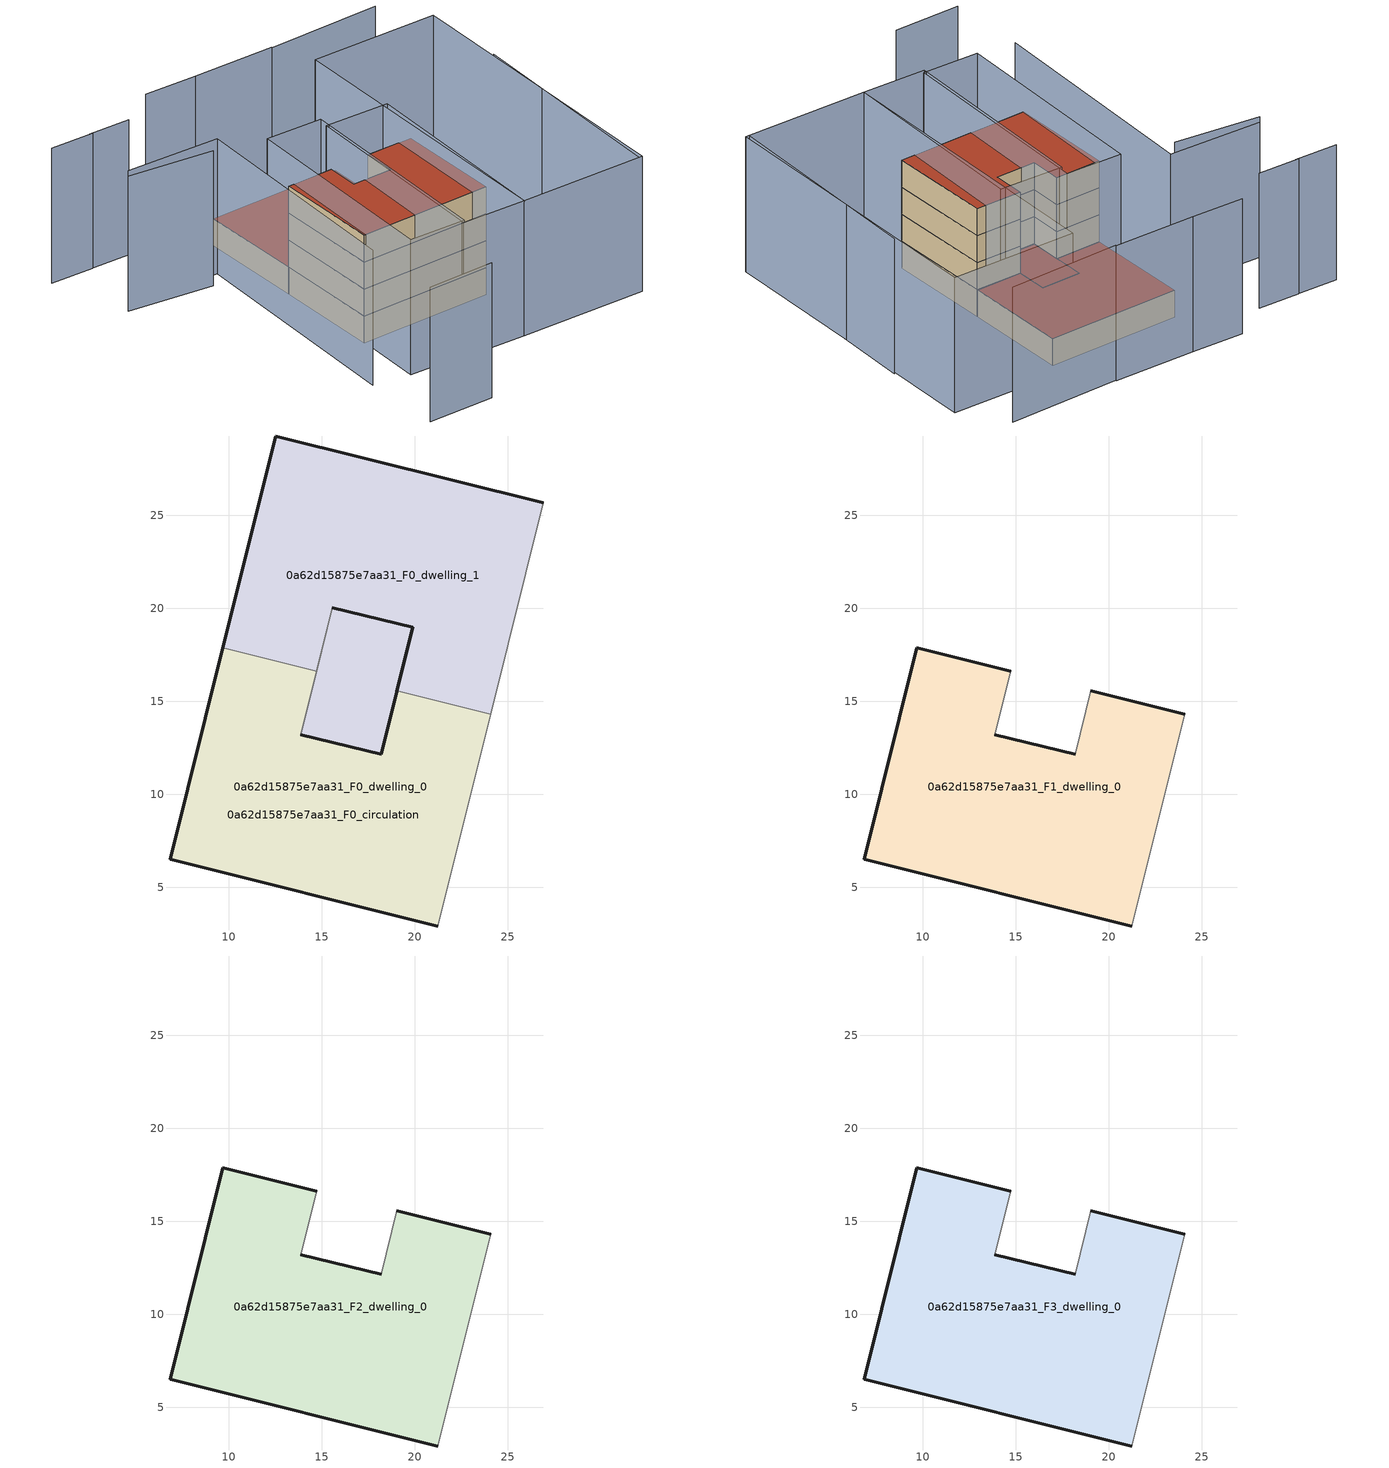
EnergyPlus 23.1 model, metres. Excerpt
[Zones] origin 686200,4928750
0a62d15875e7aa31_F0_dwelling_0
 floor ground (EU_floor_Construction): 24.09,14.3 21.26,2.92 6.86,6.51 9.69,17.89 14.73,16.63 13.88,13.22 17.76,12.26 18.2,12.14 19.05,15.56 z0; 19.9,18.97 19.05,15.56 18.2,12.14 17.76,12.26 13.88,13.22 15.58,20.05 z0
 wall outside (EU_wall_Construction): 18.2,12.14 13.88,13.22 / 9.69,17.89 6.86,6.51 21.26,2.92 z0:3
 wall adiabatic (EU_wall_Construction): 21.26,2.92 24.09,14.3 / 19.05,15.56 18.2,12.14 / 13.88,13.22 14.73,16.63 z0:3
 wall to 0a62d15875e7aa31_F0_dwelling_1 (EU_wall_Construction): 24.09,14.3 19.05,15.56 / 14.73,16.63 9.69,17.89 z0:3
 roof outside (EU_floor_Construction): 18.2,12.14 19.05,15.56 19.9,18.97 15.58,20.05 13.88,13.22 16.95,12.46 17.76,12.26 z3
0a62d15875e7aa31_F0_dwelling_1
 floor ground (EU_floor_Construction): 26.92,25.69 24.09,14.3 19.05,15.56 19.9,18.97 15.58,20.05 14.73,16.63 9.69,17.89 12.53,29.27 z0; 19.9,18.97 19.05,15.56 18.2,12.14 13.88,13.22 15.58,20.05 z0
 wall outside (EU_wall_Construction): 15.58,20.05 19.9,18.97 19.05,15.56 / 26.92,25.69 12.53,29.27 9.69,17.89 z0:3
 wall adiabatic (EU_wall_Construction): 14.73,16.63 15.58,20.05 / 24.09,14.3 26.92,25.69 z0:3
 roof outside (EU_roof_Construction): 24.09,14.3 26.92,25.69 12.53,29.27 9.69,17.89 14.73,16.63 15.58,20.05 19.9,18.97 19.05,15.56 z3; 18.2,12.14 19.05,15.56 19.9,18.97 15.58,20.05 13.88,13.22 z3
0a62d15875e7aa31_F0_circulation
 floor ground (EU_floor_Construction): 24.09,14.3 21.26,2.92 6.86,6.51 9.69,17.89 14.73,16.63 13.88,13.22 17.76,12.26 17.83,12.24 18.2,12.14 19.05,15.56 z0; 19.9,18.97 19.05,15.56 18.2,12.14 17.83,12.24 13.88,13.22 15.58,20.05 z0; 26.92,25.69 24.09,14.3 19.05,15.56 19.9,18.97 15.58,20.05 14.73,16.63 9.69,17.89 12.53,29.27 z0
 wall outside (EU_wall_Construction): 13.88,13.22 18.2,12.14 19.9,18.97 15.58,20.05 z0:3
 wall adiabatic (EU_wall_Construction): 15.58,20.05 13.88,13.22 z0:3
 roof outside (EU_roof_Construction): 18.2,12.14 19.05,15.56 19.9,18.97 15.58,20.05 13.88,13.22 17.83,12.24 z3; 21.26,2.92 24.09,14.3 19.05,15.56 18.2,12.14 17.83,12.24 17.76,12.26 13.88,13.22 14.73,16.63 9.69,17.89 6.86,6.51 z3; 24.09,14.3 26.92,25.69 12.53,29.27 9.69,17.89 14.73,16.63 15.58,20.05 19.9,18.97 19.05,15.56 z3
0a62d15875e7aa31_F1_dwelling_0
 floor to 0a62d15875e7aa31_F0_dwelling_0 (EU_floor_Construction): 24.09,14.3 21.26,2.92 6.86,6.51 9.69,17.89 14.73,16.63 13.88,13.22 16.95,12.46 18.2,12.14 19.05,15.56 z3
 wall outside (EU_wall_Construction): 24.09,14.3 19.05,15.56 / 18.2,12.14 13.88,13.22 / 14.73,16.63 9.69,17.89 6.86,6.51 21.26,2.92 z3:6
 wall adiabatic (EU_wall_Construction): 21.26,2.92 24.09,14.3 / 19.05,15.56 18.2,12.14 / 13.88,13.22 14.73,16.63 z3:6
0a62d15875e7aa31_F2_dwelling_0
 floor to 0a62d15875e7aa31_F1_dwelling_0 (EU_floor_Construction): 24.09,14.3 21.26,2.92 6.86,6.51 9.69,17.89 14.73,16.63 13.88,13.22 18.2,12.14 19.05,15.56 z6
 wall outside (EU_wall_Construction): 24.09,14.3 19.05,15.56 / 18.2,12.14 13.88,13.22 / 14.73,16.63 9.69,17.89 6.86,6.51 21.26,2.92 z6:9
 wall adiabatic (EU_wall_Construction): 21.26,2.92 24.09,14.3 / 19.05,15.56 18.2,12.14 / 13.88,13.22 14.73,16.63 z6:9
0a62d15875e7aa31_F3_dwelling_0
 floor to 0a62d15875e7aa31_F2_dwelling_0 (EU_floor_Construction): 24.09,14.3 21.26,2.92 6.86,6.51 9.69,17.89 14.73,16.63 13.88,13.22 18.2,12.14 19.05,15.56 z9
 wall outside (EU_wall_Construction): 24.09,14.3 19.05,15.56 / 18.2,12.14 13.88,13.22 / 14.73,16.63 9.69,17.89 6.86,6.51 21.26,2.92 z9:12
 wall adiabatic (EU_wall_Construction): 21.26,2.92 24.09,14.3 / 19.05,15.56 18.2,12.14 / 13.88,13.22 14.73,16.63 z9:12
 roof outside (EU_roof_Construction): 21.26,2.92 24.09,14.3 19.05,15.56 18.2,12.14 13.88,13.22 14.73,16.63 9.69,17.89 6.86,6.51 z12
shading: 30.62,-8.37 37.48,14.61 / -1.01,-7.68 6.24,-9.47 / -1.41,28.7 8.54,25.69 / 8.54,25.69 1.05,0.93 / 6.51,24.58 -2.27,28.05 / 25.44,32.23 16.59,34.64 / 16.57,34.61 10.96,36.25 / 6.18,34.58 1.68,35.89 / 37.71,29.18 25.4,32.12 / 2.06,35.74 -2.58,37.1 / 39.77,23.77 31,-8.46 / 31,-8.46 17.4,-4.76 / 17.4,-4.76 26.16,27.47 / 26.16,27.47 39.77,23.77 / 23.84,16.93 17.4,-4.76 / 17.4,-4.76 10.52,-2.72 / 10.52,-2.72 16.96,18.98 / 16.96,18.98 23.84,16.93 / 4.86,-0.71 11.53,21.92 / 11.53,21.92 17.61,20.13 / 17.61,20.13 10.94,-2.5 / 10.94,-2.5 4.86,-0.71 z0:15
[Building]
EU S2 Campaign: North Axis=0; Terrain=City; Solar Distribution=FullExterior
[Site:Location]
Bologna: Latitude=44.5; Longitude=11.25; Time Zone=1; Elevation=37
[SizingPeriod:WeatherFileDays]
AnnualSizingPeriod: Begin Month=1; Begin Day of Month=1; End Month=12; End Day of Month=31; Day of Week for Start Day=Monday; Use Weather File Daylight Saving Period=No; Use Weather File Rain and Snow Indicators=No
[MATERIAL]
EU_InternalMass_Material: Roughness=MediumRough; Thickness=0.1; Conductivity=1; Density=1800; Specific Heat=900; Thermal Absorptance=0.9; Solar Absorptance=0.7; Visible Absorptance=0.7
[MATERIAL:NOMASS] Roughness=MediumRough; Thermal Absorptance=0.9; Solar Absorptance=0.7; Visible Absorptance=0.7
Name | Thermal Resistance
EU_wall_NoMass | 0.937881
EU_roof_NoMass | 0.548572
EU_floor_NoMass | 0.71348
[CONSTRUCTION]
EU_wall_Construction: EU_wall_NoMass
EU_roof_Construction: EU_roof_NoMass
EU_floor_Construction: EU_floor_NoMass
EU_InternalMass_Construction: EU_InternalMass_Material
[ZONE] Type=1; Multiplier=1; Ceiling Height=autocalculate; Floor Area=autocalculate; Part of Total Floor Area=Yes
Name | Volume
0a62d15875e7aa31_F0_dwelling_0 | 569.015
0a62d15875e7aa31_F1_dwelling_0; 0a62d15875e7aa31_F2_dwelling_0; 0a62d15875e7aa31_F3_dwelling_0 | 475.05
0a62d15875e7aa31_F0_dwelling_1 | 569.017
0a62d15875e7aa31_F0_circulation | 1044.07
[INTERNALMASS] Construction=EU_InternalMass_Construction
Name | Zone or ZoneList | Surface Area
0a62d15875e7aa31_F0_dwelling_0_EU_InternalMass | 0a62d15875e7aa31_F0_dwelling_0 | 158.35
0a62d15875e7aa31_F0_dwelling_1_EU_InternalMass | 0a62d15875e7aa31_F0_dwelling_1 | 158.35
0a62d15875e7aa31_F1_dwelling_0_EU_InternalMass | 0a62d15875e7aa31_F1_dwelling_0 | 346.44
0a62d15875e7aa31_F2_dwelling_0_EU_InternalMass | 0a62d15875e7aa31_F2_dwelling_0 | 346.44
0a62d15875e7aa31_F3_dwelling_0_EU_InternalMass | 0a62d15875e7aa31_F3_dwelling_0 | 346.44
[OTHEREQUIPMENT] Fuel Type=Electricity; Design Level Calculation Method=Watts/Area; Power per Zone Floor Area=1; Fraction Latent=0; Fraction Radiant=0; Fraction Lost=0; Carbon Dioxide Generation Rate=0; EndUse Subcategory=EU_Step8_InternalGains
Name | Zone or ZoneList or Space or SpaceList | Schedule
EU_Step8_InternalGain_0a62d15875e7aa31_F0_dwelling_0_f000 | 0a62d15875e7aa31_F0_dwelling_0 | EU_Step8_GainSchedule_0a62d15875e7aa31_F0_dwelling_0_f000
EU_Step8_InternalGain_0a62d15875e7aa31_F0_dwelling_1_f000 | 0a62d15875e7aa31_F0_dwelling_1 | EU_Step8_GainSchedule_0a62d15875e7aa31_F0_dwelling_1_f000
EU_Step8_InternalGain_0a62d15875e7aa31_F1_dwelling_0_f000 | 0a62d15875e7aa31_F1_dwelling_0 | EU_Step8_GainSchedule_0a62d15875e7aa31_F1_dwelling_0_f000
EU_Step8_InternalGain_0a62d15875e7aa31_F2_dwelling_0_f000 | 0a62d15875e7aa31_F2_dwelling_0 | EU_Step8_GainSchedule_0a62d15875e7aa31_F2_dwelling_0_f000
EU_Step8_InternalGain_0a62d15875e7aa31_F3_dwelling_0_f000 | 0a62d15875e7aa31_F3_dwelling_0 | EU_Step8_GainSchedule_0a62d15875e7aa31_F3_dwelling_0_f000
[ZONEINFILTRATION:DESIGNFLOWRATE]
EU_Circulation_Infiltration_0a62d15875e7aa31_F0_circulation: Zone or ZoneList or Space or SpaceList=0a62d15875e7aa31_F0_circulation; Schedule=EU_AlwaysOn; Design Flow Rate Calculation Method=Flow/Area; Flow Rate per Floor Area=0.0005; Constant Term Coefficient=1; Temperature Term Coefficient=0; Velocity Term Coefficient=0; Velocity Squared Term Coefficient=0
[ZONEVENTILATION:DESIGNFLOWRATE] Schedule=EU_AlwaysOn; Design Flow Rate Calculation Method=AirChanges/Hour; Air Changes per Hour=0.687892; Ventilation Type=Natural; Fan Pressure Rise=0; Fan Total Efficiency=1; Constant Term Coefficient=1; Temperature Term Coefficient=0; Velocity Term Coefficient=0; Velocity Squared Term Coefficient=0; Minimum Indoor Temperature=-100; Maximum Indoor Temperature=100; Delta Temperature=-100; Minimum Outdoor Temperature=-100; Maximum Outdoor Temperature=100; Maximum Wind Speed=40
Name | Zone or ZoneList or Space or SpaceList
EU_ConstantAir_0a62d15875e7aa31_F0_dwelling_0 | 0a62d15875e7aa31_F0_dwelling_0
EU_ConstantAir_0a62d15875e7aa31_F0_dwelling_1 | 0a62d15875e7aa31_F0_dwelling_1
EU_ConstantAir_0a62d15875e7aa31_F1_dwelling_0 | 0a62d15875e7aa31_F1_dwelling_0
EU_ConstantAir_0a62d15875e7aa31_F2_dwelling_0 | 0a62d15875e7aa31_F2_dwelling_0
EU_ConstantAir_0a62d15875e7aa31_F3_dwelling_0 | 0a62d15875e7aa31_F3_dwelling_0
[HVACTEMPLATE:THERMOSTAT] Constant Heating Setpoint=20; Constant Cooling Setpoint=50
EU_HeatOnly_0a62d15875e7aa31_F0_dwelling_0; EU_HeatOnly_0a62d15875e7aa31_F0_dwelling_1; EU_HeatOnly_0a62d15875e7aa31_F1_dwelling_0; EU_HeatOnly_0a62d15875e7aa31_F2_dwelling_0; EU_HeatOnly_0a62d15875e7aa31_F3_dwelling_0
[HVACTEMPLATE:ZONE:IDEALLOADSAIRSYSTEM] System Availability Schedule=EU_AlwaysOn; Maximum Heating Supply Air Temperature=50; Minimum Cooling Supply Air Temperature=13; Maximum Heating Supply Air Humidity Ratio=0.0156; Minimum Cooling Supply Air Humidity Ratio=0.0077; Heating Limit=NoLimit; Cooling Limit=NoLimit; Heating Availability Schedule=EU_AlwaysOn; Cooling Availability Schedule=EU_CoolingOff; Dehumidification Control Type=ConstantSensibleHeatRatio; Cooling Sensible Heat Ratio=0.7; Dehumidification Setpoint=60; Humidification Control Type=None; Humidification Setpoint=30; Outdoor Air Method=None; Outdoor Air Flow Rate per Person=0.00944; Outdoor Air Flow Rate per Zone Floor Area=0; Outdoor Air Flow Rate per Zone=0; Demand Controlled Ventilation Type=None; Outdoor Air Economizer Type=NoEconomizer; Heat Recovery Type=None; Sensible Heat Recovery Effectiveness=0.7; Latent Heat Recovery Effectiveness=0.65
Name | Template Thermostat
0a62d15875e7aa31_F0_dwelling_0 | EU_HeatOnly_0a62d15875e7aa31_F0_dwelling_0
0a62d15875e7aa31_F0_dwelling_1 | EU_HeatOnly_0a62d15875e7aa31_F0_dwelling_1
0a62d15875e7aa31_F1_dwelling_0 | EU_HeatOnly_0a62d15875e7aa31_F1_dwelling_0
0a62d15875e7aa31_F2_dwelling_0 | EU_HeatOnly_0a62d15875e7aa31_F2_dwelling_0
0a62d15875e7aa31_F3_dwelling_0 | EU_HeatOnly_0a62d15875e7aa31_F3_dwelling_0
[SIZING:ZONE] Zone Cooling Design Supply Air Temperature Input Method=SupplyAirTemperature; Zone Cooling Design Supply Air Temperature=13; Zone Heating Design Supply Air Temperature Input Method=SupplyAirTemperature; Zone Heating Design Supply Air Temperature=50; Zone Cooling Design Supply Air Humidity Ratio=0.008; Zone Heating Design Supply Air Humidity Ratio=0.008; Cooling Design Air Flow Method=DesignDay; Cooling Design Air Flow Rate=0; Cooling Minimum Air Flow per Zone Floor Area=0.000762; Cooling Minimum Air Flow=0; Cooling Minimum Air Flow Fraction=0.2; Heating Design Air Flow Method=DesignDay; Heating Design Air Flow Rate=0; Heating Maximum Air Flow per Zone Floor Area=0.002032; Heating Maximum Air Flow=0.141576; Heating Maximum Air Flow Fraction=0.3; Account for Dedicated Outdoor Air System=No; Dedicated Outdoor Air System Control Strategy=NeutralSupplyAir; Dedicated Outdoor Air Low Setpoint Temperature for Design=autosize; Dedicated Outdoor Air High Setpoint Temperature for Design=autosize; Zone Load Sizing Method=Sensible Load Only No Latent Load; Zone Latent Cooling Design Supply Air Humidity Ratio Input Method=HumidityRatioDifference; Zone Cooling Design Supply Air Humidity Ratio Difference=0.005; Zone Latent Heating Design Supply Air Humidity Ratio Input Method=HumidityRatioDifference; Zone Humidification Design Supply Air Humidity Ratio Difference=0.005
0a62d15875e7aa31_F0_dwelling_0; 0a62d15875e7aa31_F0_dwelling_1; 0a62d15875e7aa31_F1_dwelling_0; 0a62d15875e7aa31_F2_dwelling_0; 0a62d15875e7aa31_F3_dwelling_0
[SCHEDULE:CONSTANT]
Name | Hourly Value
EU_AlwaysOn | 1
EU_CoolingOff | 0
[SCHEDULE:FILE] Column Number=1; Rows to Skip at Top=0; Number of Hours of Data=8760; Column Separator=Comma; Interpolate to Timestep=No; Minutes per Item=60; Adjust Schedule for Daylight Savings=Yes
Name | File
EU_Step8_GainSchedule_0a62d15875e7aa31_F0_dwelling_0_f000 | ../../schedules/0a62d15875e7aa31/0a62d15875e7aa31_F0_dwelling_0_f000_gain.csv
EU_Step8_GainSchedule_0a62d15875e7aa31_F0_dwelling_1_f000 | ../../schedules/0a62d15875e7aa31/0a62d15875e7aa31_F0_dwelling_1_f000_gain.csv
EU_Step8_GainSchedule_0a62d15875e7aa31_F1_dwelling_0_f000 | ../../schedules/0a62d15875e7aa31/0a62d15875e7aa31_F1_dwelling_0_f000_gain.csv
EU_Step8_GainSchedule_0a62d15875e7aa31_F2_dwelling_0_f000 | ../../schedules/0a62d15875e7aa31/0a62d15875e7aa31_F2_dwelling_0_f000_gain.csv
EU_Step8_GainSchedule_0a62d15875e7aa31_F3_dwelling_0_f000 | ../../schedules/0a62d15875e7aa31/0a62d15875e7aa31_F3_dwelling_0_f000_gain.csv
